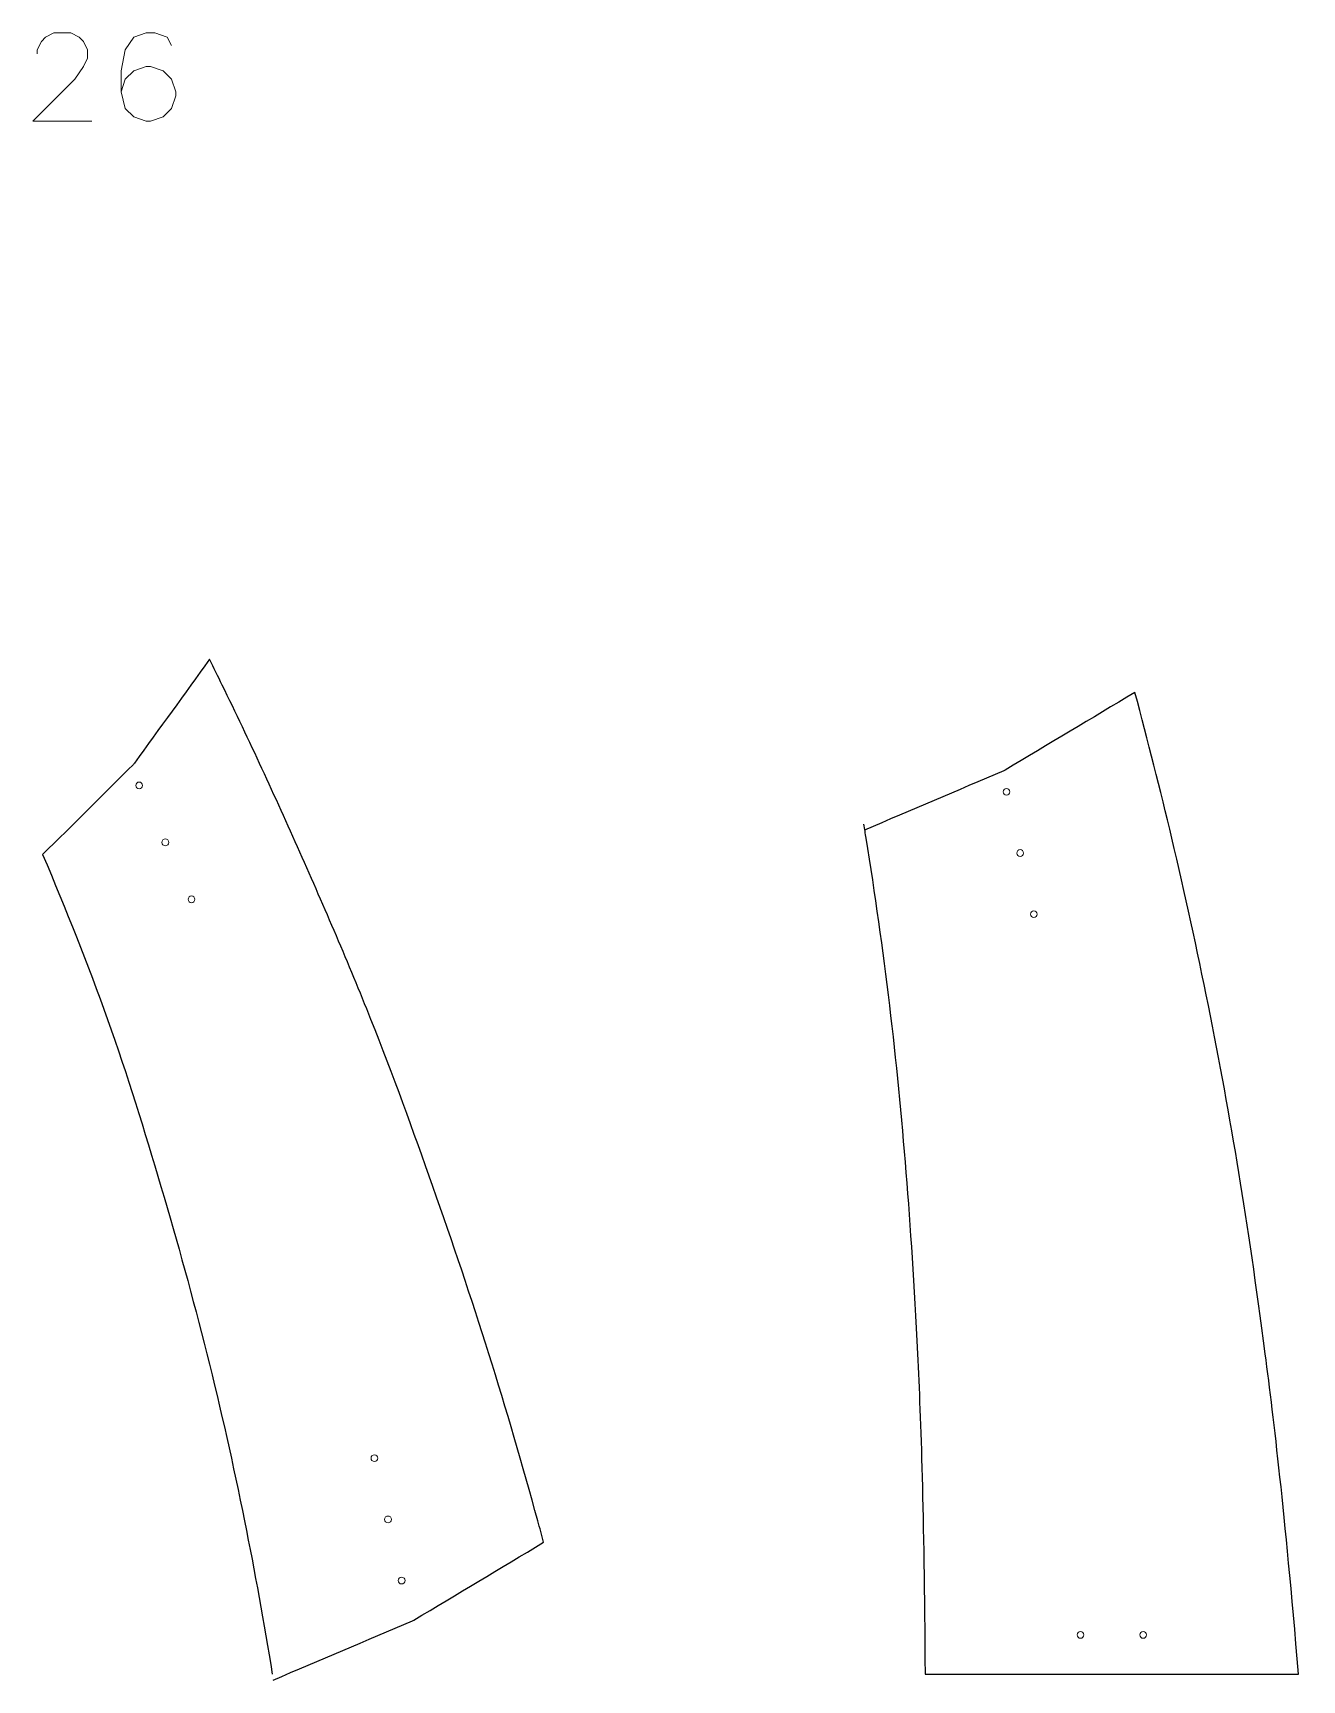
# Model space of a CAD drawing. Header units: inches. Extents: x -1683 to 11264, y -1696 to 4470.
# Drawn here: x 6719 to 6840.5, y 45.6 to 203.3 of the extents above; entities that cross this region are included whole.
import ezdxf

# ---------------------------------------------------------------- set-up
doc = ezdxf.new("R2010")
doc.units = ezdxf.units.IN
doc.header["$MEASUREMENT"] = 0
doc.layers.add('Annotation', color=7, linetype='Continuous', lineweight=9)
doc.layers.add('Drilling', color=3, linetype='Continuous', lineweight=13)

msp = doc.modelspace()

# ---------------------------------------------------------------- linework, layer by layer
for points, knots in [([(6742.006, 45.645), (6746.45, 47.535), (6750.893, 49.426), (6755.336, 51.317), (6755.377, 51.338), (6755.418, 51.358), (6755.459, 51.379), (6759.6, 53.863), (6763.741, 56.346), (6767.882, 58.829), (6767.699, 59.51), (6766.069, 65.524), (6762.774, 76.871), (6757.356, 92.871), (6751.53, 108.871), (6744.624, 124.871), (6739.356, 136.36), (6736.314, 142.515), (6735.904, 143.337), (6733.513, 140.026), (6731.123, 136.716), (6728.732, 133.405), (6728.697, 133.364), (6728.662, 133.323), (6728.626, 133.281), (6725.73, 130.402), (6722.834, 127.523), (6719.938, 124.644), (6722.172, 119.386), (6726.407, 108.796), (6731.348, 92.871), (6735.796, 76.871), (6739.28, 61.319), (6741.116, 51.1), (6741.914, 46.214)], [0, 0, 0, 0, 1, 1, 1, 2, 2, 2, 3, 3, 3, 3.1276424, 4.1276424, 5.1276424, 6.1276424, 7.1276424, 8.1276424, 8.2817461, 8.2817461, 8.2817461, 9.2817461, 9.2817461, 9.2817461, 10.2817461, 10.2817461, 10.2817461, 11.2817461, 11.2817461, 11.2817461, 12.267516, 13.267516, 14.267516, 15.267516, 16.1836294, 16.1836294, 16.1836294, 16.1836294]), ([(6798.5, 127.556), (6798.573, 127.108), (6799.508, 121.328), (6801.098, 110.214), (6802.63, 94.214), (6803.691, 78.214), (6804.276, 62.214), (6804.387, 46.214), (6816.302, 46.214), (6828.217, 46.214), (6840.133, 46.214), (6838.77, 62.214), (6836.849, 78.214), (6834.509, 94.214), (6831.593, 110.214), (6828.253, 125.533), (6825.719, 135.519), (6824.468, 140.171), (6820.327, 137.688), (6816.186, 135.205), (6812.045, 132.721), (6812.004, 132.701), (6811.963, 132.68), (6811.922, 132.659), (6807.479, 130.768), (6803.036, 128.878), (6798.592, 126.987)], [0, 0, 0, 0, 0.0838866, 1.0838866, 2.0838866, 3.0838866, 4.0838866, 4.0838866, 4.0838866, 5.0838866, 5.0838866, 5.0838866, 6.0838866, 7.0838866, 8.0838866, 9.0838866, 9.9562442, 9.9562442, 9.9562442, 10.9562442, 10.9562442, 10.9562442, 11.9562442, 11.9562442, 11.9562442, 12.9562442, 12.9562442, 12.9562442, 12.9562442])]:
    msp.add_open_spline(points, degree=3, knots=knots)
at = {"layer": 'Annotation'}
for points in [[(6719.41, 201.268), (6719.41, 201.67), (6719.812, 202.474), (6720.214, 202.875), (6721.018, 203.277), (6722.625, 203.277), (6723.429, 202.875), (6723.831, 202.474), (6724.233, 201.67), (6724.233, 200.866), (6723.831, 200.062), (6723.027, 198.857), (6719.008, 194.838), (6724.635, 194.838)], [(6732.271, 202.072), (6731.869, 202.875), (6730.663, 203.277), (6729.859, 203.277), (6728.654, 202.875), (6727.85, 201.67), (6727.448, 199.66), (6727.448, 197.651), (6727.85, 196.043), (6728.654, 195.24), (6729.859, 194.838), (6730.261, 194.838), (6731.467, 195.24), (6732.271, 196.043), (6732.672, 197.249), (6732.672, 197.651), (6732.271, 198.857), (6731.467, 199.66), (6730.261, 200.062), (6729.859, 200.062), (6728.654, 199.66), (6727.85, 198.857), (6727.448, 197.651)]]:
    msp.add_lwpolyline(points, dxfattribs=at)
at = {"layer": 'Drilling'}
for centre in [(6729.174, 131.265), (6812.182, 130.651), (6731.68, 125.813), (6813.487, 124.794), (6734.186, 120.362), (6814.791, 118.938), (6751.684, 66.878), (6752.988, 61.022), (6754.292, 55.165), (6819.26, 49.964), (6825.26, 49.964)]:
    msp.add_circle(centre, 0.323, dxfattribs=at)

doc.saveas('drawing.dxf')
